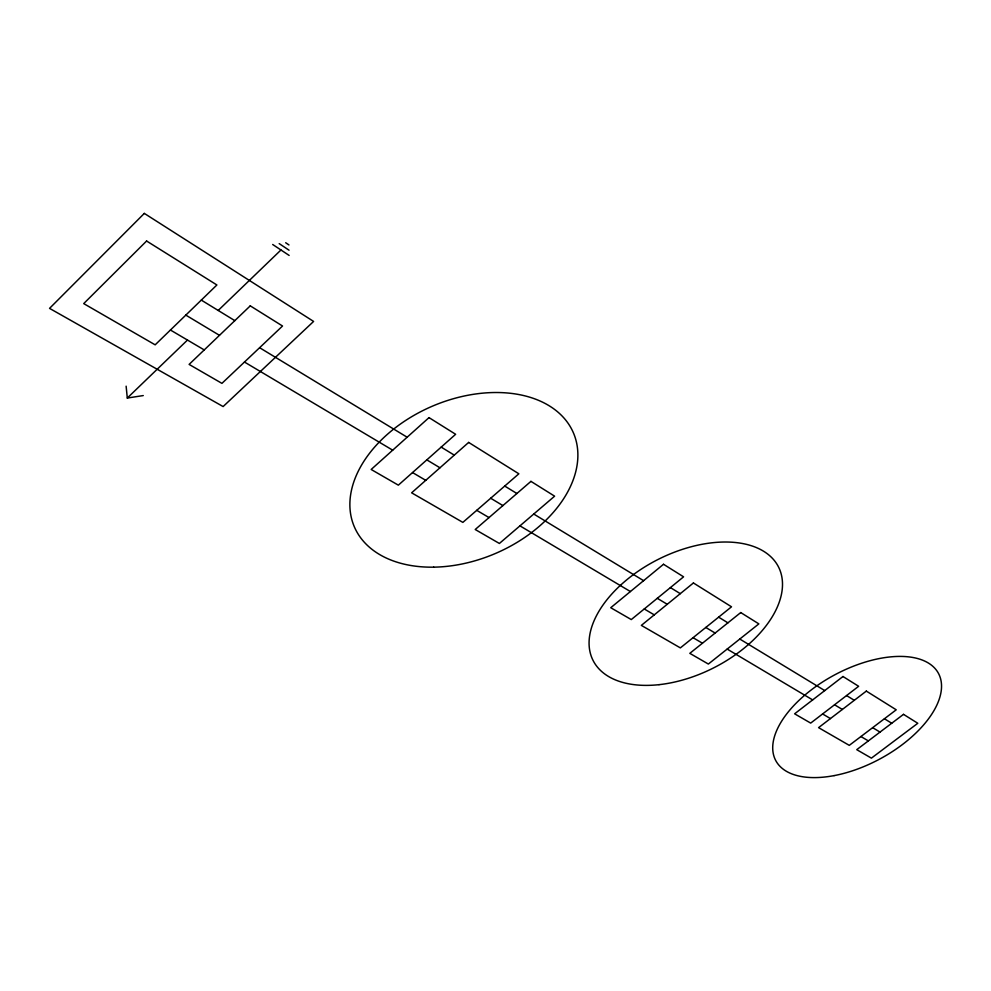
<?xml version="1.0" encoding="UTF-8"?>
<svg xmlns="http://www.w3.org/2000/svg" width="991" height="991" viewBox="0 0 991 991"><rect width="100%" height="100%" fill="white"/><g stroke="black" fill="none" stroke-linecap="round" stroke-linejoin="round"><path stroke-width="1.49" d="M126.13 386.168L127.294 398.048L187.472 340.062M218.206 310.456L280.949 249.992M127.294 398.048L143.261 395.57M170.44 330.028L204.233 349.922M412.529 472.558L425.758 480.338M476.733 510.34L489.021 517.575M644.249 608.97L654.258 614.866M693.056 637.696L702.446 643.221M822.592 713.954L830.433 718.574M860.931 736.536L868.351 740.896M244.467 362.037L392.684 450.174M519.941 525.849L630.4 591.54M727.171 649.08L812.645 699.906M185.812 315.113L219.469 335.33M426.811 459.874L439.967 467.777M490.681 498.238L502.908 505.583M657.293 598.304L667.24 604.287M705.803 627.452L715.143 633.063M834.546 704.774L842.35 709.457M872.65 727.667L880.008 732.089M259.617 347.705L407.14 437.217M533.753 514.032L643.593 580.676M739.794 639.046L824.735 690.578M201.297 300.1L234.817 320.638M441.181 447.114L454.274 455.129M504.729 486.061L516.881 493.506M670.399 587.589L680.297 593.659M718.624 617.145L727.914 622.844M846.562 695.558L854.304 700.303M884.418 718.76L891.727 723.244M272.686 244.492L289.149 255.43M279.189 243.613L289.05 250.203M285.681 242.745L288.963 244.95M144.314 213.399L49.55 308.374L223.124 406.558L313.602 321.431L144.314 213.399M146.594 241.011L83.715 303.605L155.166 344.831L216.893 284.974L146.594 241.011M250.265 305.847L189.108 364.415L221.934 383.368L282.534 326.014L250.265 305.847M429.004 417.62L371.167 469.474L398.345 485.156L455.637 434.281L429.004 417.62M468.656 442.42L411.624 492.824L462.859 522.381L518.85 473.797L468.656 442.42M530.941 481.366L475.209 529.504L499.39 543.464L554.613 496.169L530.941 481.366M663.512 564.275L610.741 607.718L631.279 619.573L683.579 576.824L663.512 564.275M693.415 582.968L641.35 625.383L680.359 647.891L731.519 606.802L693.415 582.968M740.735 612.562L689.81 653.342L708.354 664.044L758.846 623.884L740.735 612.562M842.982 676.506L794.621 713.817L810.688 723.096L858.64 686.292L842.982 676.506M866.332 691.099L818.578 727.642L849.275 745.356L896.236 709.804L866.332 691.099M903.507 714.35L856.744 749.667L871.411 758.14L917.79 723.281L903.507 714.35M433.699 567.162A119.193 80.122 -23.2 0 0 574.198 434.789A119.193 80.122 -23.2 0 0 383.752 437.638A119.193 80.122 -23.2 0 0 433.699 567.162M659.015 684.67A103.844 60.922 -26.7 0 0 779.644 569.429A103.844 60.922 -26.7 0 0 618.669 586.969A103.844 60.922 -26.7 0 0 659.015 684.67M834.088 775.619A92.287 47.729 -28.2 0 0 938.935 674.314A92.287 47.729 -28.2 0 0 798.337 700.996A92.287 47.729 -28.2 0 0 834.088 775.619"/></g></svg>
